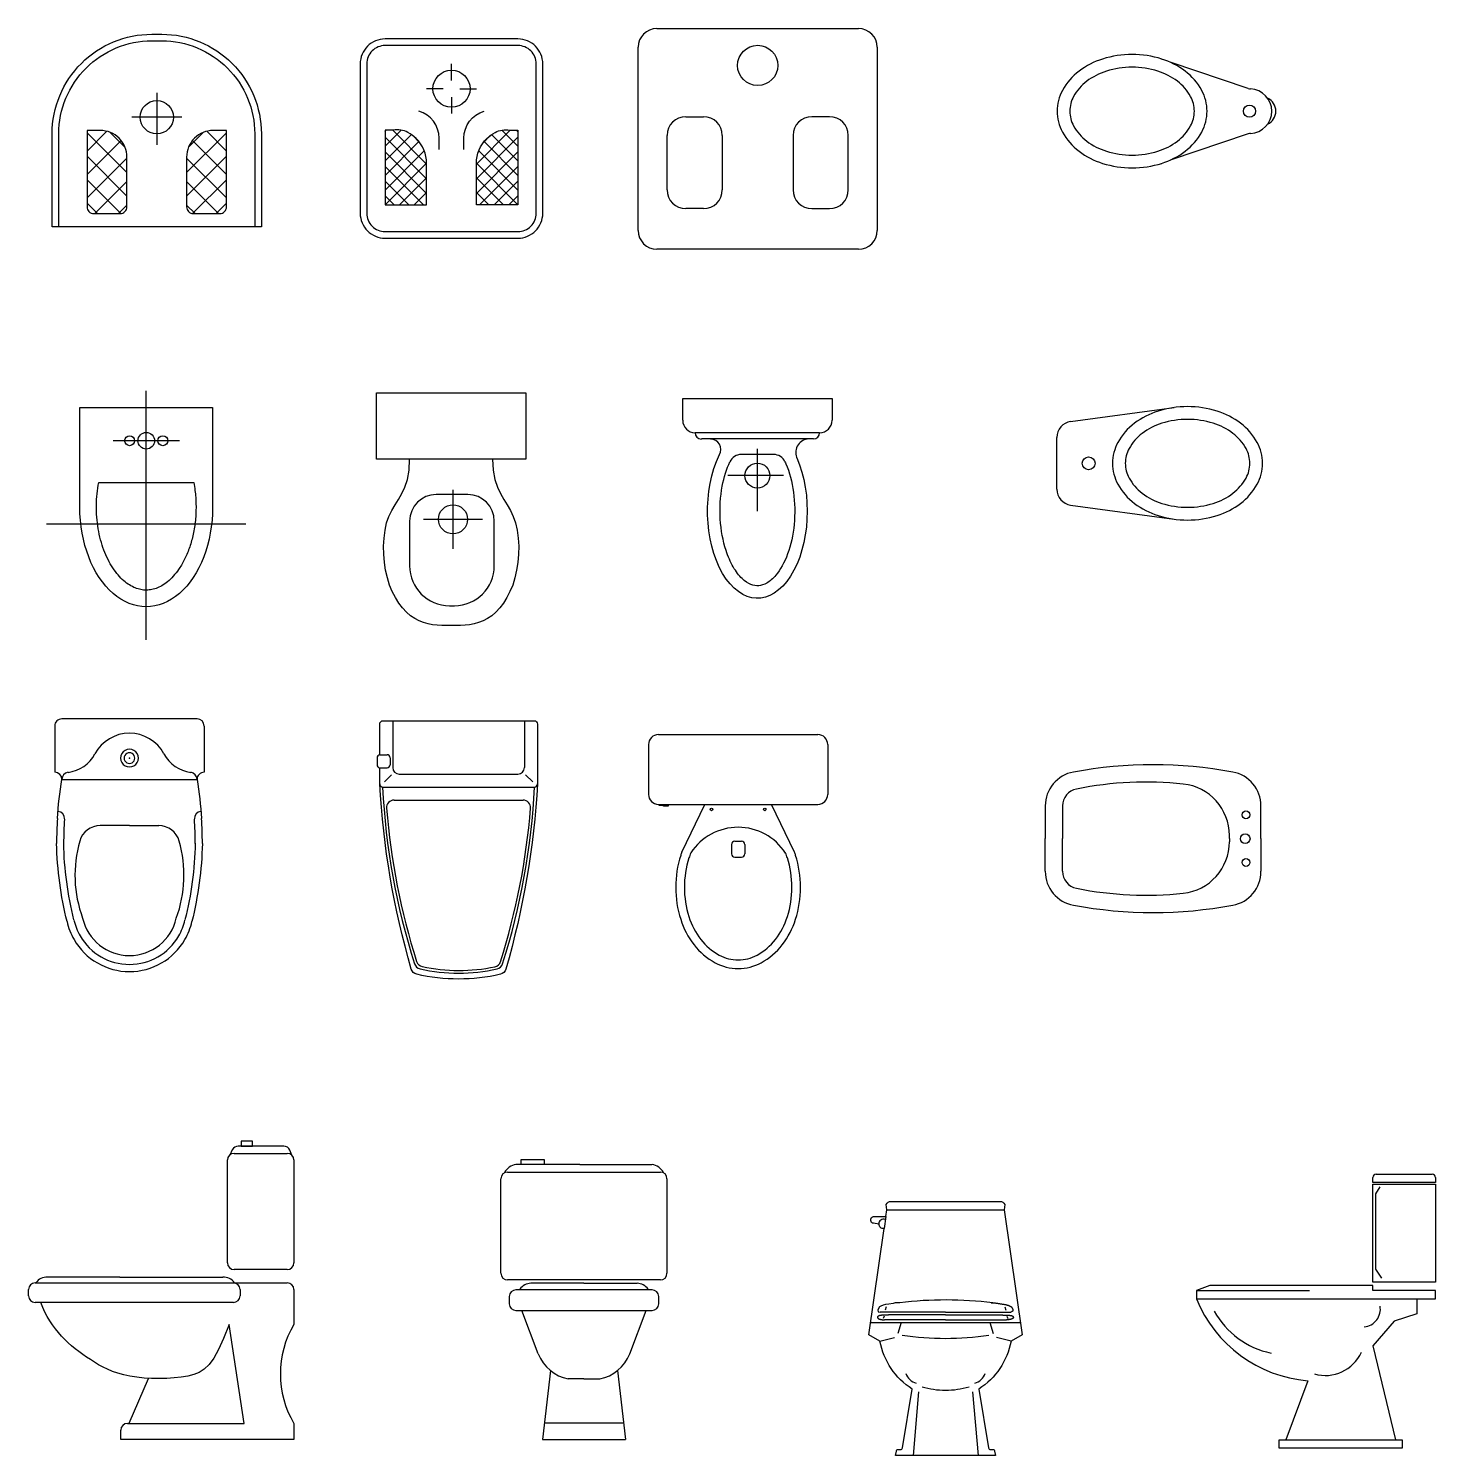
# Model space of a CAD drawing. Header units: millimetres. Extents: x 11744 to 20596, y 10966 to 15558.
# Drawn here: x 11744 to 15982, y 11004 to 15301 of the extents above; entities that cross this region are included whole.
import ezdxf

# ---------------------------------------------------------------- set-up
doc = ezdxf.new("R2010")
doc.units = ezdxf.units.MM

# ---------------------------------------------------------------- blocks, each defined once
blk = doc.blocks.new('mc-xibet4')
for p, q in [((-185.5, 871.9), (-193.3, 856.3)), ((-180, 861.3), (-20, 861.3)), ((-30.7, 882.9), (-167.6, 882.9)), ((-158.9, 898.2), (-158.9, 882.9)), ((-124.7, 898.2), (-158.9, 898.2)), ((-158.9, 882.9), (-124.7, 882.9)), ((-124.7, 882.9), (-124.7, 898.2)), ((-5.7, 855.4), (-12.3, 870.7)), ((-200, 531.3), (-200, 841.3)), ((0, 841.3), (0, 531.3)), ((-524.3, 488.3), (-741.1, 488.3)), ((-524.3, 488.3), (-213.7, 488.3)), ((-20, 511.3), (-180, 511.3)), ((-799.3, 432.3), (-799.3, 451.1)), ((-779.3, 471.1), (-182.1, 471.1)), ((-182.1, 471.1), (-20, 471.1)), ((-162.1, 451.1), (-162.1, 432.3)), ((0, 451.1), (0, 346.1)), ((-182.1, 412.3), (-779.3, 412.3)), ((-756.6, 397.4), (-762.4, 412.3)), ((-750.1, 383.2), (-756.6, 397.4)), ((-743, 369.7), (-750.1, 383.2)), ((-735.3, 356.8), (-743, 369.7)), ((-727.1, 344.5), (-735.3, 356.8)), ((-718.4, 332.8), (-727.1, 344.5)), ((-195.2, 346), (-211.5, 303.8)), ((-150, 47.9), (-195.2, 346)), ((-709.3, 321.6), (-718.4, 332.8)), ((-699.8, 310.9), (-709.3, 321.6)), ((-690, 300.8), (-699.8, 310.9)), ((-211.5, 303.8), (-226.8, 270.3)), ((-679.8, 291.1), (-690, 300.8)), ((-669.3, 281.8), (-679.8, 291.1)), ((-658.5, 272.9), (-669.3, 281.8)), ((-647.5, 264.3), (-658.5, 272.9)), ((-636.1, 256), (-647.5, 264.3)), ((-226.8, 270.3), (-241.3, 244.5)), ((-624.5, 248), (-636.1, 256)), ((-612.7, 240.1), (-624.5, 248)), ((-600.5, 232.3), (-612.7, 240.1)), ((-588, 224.8), (-600.5, 232.3)), ((-574.9, 217.6), (-588, 224.8)), ((-560.9, 210.9), (-574.9, 217.6)), ((-255.6, 225.1), (-270.2, 211.1)), ((-241.3, 244.5), (-255.6, 225.1)), ((-546, 204.7), (-560.9, 210.9)), ((-530, 199), (-546, 204.7)), ((-512.5, 194.2), (-530, 199)), ((-493.6, 190.1), (-512.5, 194.2)), ((-438.8, 182.5), (-497.5, 47.9)), ((-473, 186.9), (-493.6, 190.1)), ((-451.1, 184.6), (-473, 186.9)), ((-428.5, 183.3), (-451.1, 184.6)), ((-405.5, 182.8), (-428.5, 183.3)), ((-382.7, 183.3), (-405.5, 182.8)), ((-360.4, 184.8), (-382.7, 183.3)), ((-339.2, 187.2), (-360.4, 184.8)), ((-319.5, 190.5), (-339.2, 187.2)), ((-301.7, 194.9), (-319.5, 190.5)), ((-285.4, 201.5), (-301.7, 194.9)), ((-270.2, 211.1), (-285.4, 201.5)), ((-501.3, 47.9), (-150, 47.9)), ((0, 47.9), (0, 0)), ((-521.3, 0), (-521.3, 27.9)), ((0, 0), (-521.3, 0))]:
    blk.add_line(p, q)
for centre, radius, start, end in [((-180, 841.3), 20, 90, 180), ((-167.6, 862.9), 20, 90, 153.3845), ((-30.7, 862.9), 20, 23.0312, 90), ((-20, 841.3), 20, 0, 90), ((-180, 531.3), 20, 180, 270), ((-20, 531.3), 20, 270, 0), ((-745, 450.7), 37.8, 85.1553, 147.2586), ((-210.6, 450.7), 37.8, 32.7414, 94.8447), ((-779.3, 451.1), 20, 90, 180), ((-779.3, 432.3), 20, 180, 270), ((-182.1, 451.1), 20, 0, 90), ((-182.1, 432.3), 20, 270, 0), ((-20, 451.1), 20, 0, 90), ((253.9, 197), 294.5, 149.5687, 210.4313), ((-501.3, 27.9), 20, 90, 180)]:
    blk.add_arc(centre, radius, start, end)
blk = doc.blocks.new('md-xibet4')
for p, q in [((-12.6, 827.9), (-205, 827.9)), ((-189.7, 827.9), (-189.7, 842.9)), ((-189.7, 842.9), (-119.7, 842.9)), ((-119.7, 827.9), (-189.7, 827.9)), ((-119.7, 842.9), (-119.7, 827.9)), ((-12.6, 827.9), (204.2, 827.9)), ((-250, 500), (-250, 785)), ((-230, 805), (230, 805)), ((250, 785), (250, 500)), ((230, 480), (-230, 480)), ((-225, 430), (-225, 408)), ((205, 450), (-205, 450)), ((-193.1, 452.1), (-194.4, 450)), ((0, 470), (-159.7, 470)), ((0, 470), (159.7, 470)), ((225, 408), (225, 430)), ((-205, 388), (205, 388)), ((-137.6, 257.3), (-187.5, 388)), ((137.6, 257.3), (187.5, 388)), ((-101.3, 207), (-124.6, 0)), ((0, 182.4), (-47.2, 182.4)), ((0, 182.4), (47.2, 182.4)), ((101.3, 207), (124.6, 0)), ((-119.4, 50), (119.4, 50)), ((-124.6, 0), (124.6, 0))]:
    blk.add_line(p, q)
for centre, radius, start, end in [((-198.5, 782.4), 45.9, 98.0355, 154.2062), ((198.5, 782.4), 45.9, 25.7938, 81.9645), ((-230, 785), 20, 90, 180), ((230, 785), 20, 0, 90), ((-230, 500), 20, 180, 270), ((230, 500), 20, 270, 0), ((-205, 430), 20, 90, 180), ((-159.7, 430), 40, 90, 146.4991), ((159.7, 430), 40, 33.5009, 90), ((205, 430), 20, 0, 90), ((-205, 408), 20, 180, 270), ((205, 408), 20, 270, 0), ((-26.6, 299.3), 118.7, 200.7366, 259.9985), ((26.6, 299.3), 118.7, 280.0015, 339.2634)]:
    blk.add_arc(centre, radius, start, end)
blk = doc.blocks.new('md-xibet5')
for p, q in [((-177.1, 740), (177.1, 740)), ((-180.1, 719.3), (-185.2, 683)), ((-194.1, 432), (-196.9, 432)), ((-194.1, 432), (-196.9, 432)), ((0, 432), (-194.1, 432)), ((-178.4, 447.4), (-181.4, 437.6)), ((0, 432), (194.1, 432)), ((178.4, 447.4), (181.4, 437.6)), ((194.1, 432), (196.9, 432)), ((-225.4, 400), (225.4, 400)), ((-204.8, 415.6), (-204.5, 414.9)), ((-204.8, 415.6), (-204.8, 415.6)), ((-204.5, 414.9), (-204.2, 414.3)), ((-204.2, 414.3), (-203.9, 413.9)), ((-203.9, 413.9), (-203.6, 413.6)), ((-203.6, 413.6), (-203.2, 413.3)), ((-203.2, 413.3), (-202.9, 413)), ((-202.9, 413), (-202.6, 412.7)), ((-202.6, 412.7), (-202.2, 412.4)), ((-202.2, 412.4), (-201.9, 412.1)), ((-201.9, 412.1), (-201.5, 411.9)), ((-201.5, 411.9), (-201.1, 411.6)), ((-201.1, 411.6), (-200.7, 411.4)), ((-200.7, 411.4), (-200.3, 411.2)), ((-199.8, 411), (-199.4, 410.8)), ((-199.4, 410.8), (-198.9, 410.6)), ((-198.9, 410.6), (-198.3, 410.4)), ((-198.3, 410.4), (-197.8, 410.2)), ((-197.8, 410.2), (-197.3, 410.1)), ((-197.3, 410.1), (-196.7, 410)), ((-196.7, 410), (-196.2, 409.8)), ((-196.2, 409.8), (-195.6, 409.7)), ((-195.6, 409.7), (-195, 409.6)), ((-195, 409.6), (-194.4, 409.4)), ((-194.4, 409.4), (-193.8, 409.3)), ((-193.8, 409.3), (-193.1, 409.2)), ((-193.1, 409.2), (-192.4, 409.1)), ((-192.4, 409.1), (-191.7, 409)), ((-191.7, 409), (-190.9, 408.8)), ((-190.9, 408.8), (-190.1, 408.7)), ((-190.1, 408.7), (-189.3, 408.6)), ((-189.3, 408.6), (-188.3, 408.4)), ((-188.3, 408.4), (-187.3, 408.3)), ((-185.2, 419.1), (-187.5, 412)), ((-187.3, 408.3), (-186.2, 408.2)), ((-186.2, 408.2), (-185, 408.1)), ((-185, 408.1), (-183.7, 408)), ((0, 408), (-183.7, 408)), ((0, 424), (-151.8, 424)), ((0, 424), (151.8, 424)), ((0, 408), (183.7, 408)), ((185, 408.1), (183.7, 408)), ((186.2, 408.2), (185, 408.1)), ((185.2, 419.1), (187.5, 412)), ((187.3, 408.3), (186.2, 408.2)), ((188.3, 408.4), (187.3, 408.3)), ((189.3, 408.6), (188.3, 408.4)), ((190.1, 408.7), (189.3, 408.6)), ((190.9, 408.8), (190.1, 408.7)), ((191.7, 409), (190.9, 408.8)), ((192.4, 409.1), (191.7, 409)), ((193.1, 409.2), (192.4, 409.1)), ((193.8, 409.3), (193.1, 409.2)), ((194.4, 409.4), (193.8, 409.3)), ((195, 409.6), (194.4, 409.4)), ((195.6, 409.7), (195, 409.6)), ((196.2, 409.8), (195.6, 409.7)), ((196.7, 410), (196.2, 409.8)), ((197.3, 410.1), (196.7, 410)), ((197.8, 410.2), (197.3, 410.1)), ((198.3, 410.4), (197.8, 410.2)), ((198.9, 410.6), (198.3, 410.4)), ((199.4, 410.8), (198.9, 410.6)), ((199.8, 411), (199.4, 410.8)), ((200.3, 411.2), (199.8, 411)), ((200.7, 411.4), (200.3, 411.2)), ((201.1, 411.6), (200.7, 411.4)), ((201.5, 411.9), (201.1, 411.6)), ((201.9, 412.1), (201.5, 411.9)), ((202.2, 412.4), (201.9, 412.1)), ((202.6, 412.7), (202.2, 412.4)), ((202.9, 413), (202.6, 412.7)), ((203.2, 413.3), (202.9, 413)), ((203.6, 413.6), (203.2, 413.3)), ((203.9, 413.9), (203.6, 413.6)), ((204.2, 414.3), (203.9, 413.9)), ((204.5, 414.9), (204.2, 414.3)), ((204.8, 415.6), (204.5, 414.9)), ((204.8, 415.6), (204.8, 415.6)), ((-197.5, 344), (-153.6, 355.4)), ((197.5, 344), (153.6, 355.4)), ((81.4, 192), (97.9, 0))]:
    blk.add_line(p, q)
blk.add_lwpolyline([(197.5, 344, -0.204545), (100.5, 200), (130, 23, 0.414214), (135, 18), (143, 18, -0.414214), (148, 13), (150.5, 0), (-150.5, 0), (-148, 13, -0.414214), (-143, 18), (-135, 18, 0.414214), (-130, 23), (-100.5, 200, -0.204545), (-197.5, 344), (-230.7, 362.8), (-185.2, 683, -0.420661), (-200.7, 696.6), (-216.8, 699.3, -0.414214), (-224.8, 707.3), (-224.8, 711.3, -0.414214), (-216.8, 719.3), (-180.1, 719.3), (-177.1, 740), (-178.3, 756.2, -0.283785), (-164, 765), (164, 765, -0.283785), (178.3, 756.2), (177.1, 740), (230.7, 362.8)], format="xyb", close=True)
for points in [[(142.4, 459.8, 0.059522), (-137.7, 460), (-151.4, 459.4), (-158.1, 458), (-171, 456.1), (-181.2, 454.4), (-188, 452.6), (-194.3, 449.8), (-199.1, 447.6), (-204.3, 438.6), (-202.4, 433), (-196.9, 432)], [(-119.8, 247.2, 0.247354), (-88, 217.6, 0.247354)], [(88, 217.6, 0.247354), (119.8, 247.2, 0.247354)], [(0, 196.7, 0.073236), (70.8, 207, 0.073236)]]:
    blk.add_lwpolyline(points, format="xyb")
for points in [[(137.7, 460), (142.4, 459.8), (146.2, 459.5), (149.3, 459.3), (151.8, 459.1), (153.9, 458.8), (155.6, 458.5), (157.1, 458.3), (158.6, 458), (160, 457.8), (161.5, 457.5), (163, 457.3), (164.5, 457.1), (166.1, 456.8), (167.6, 456.6), (169.1, 456.4), (170.5, 456.1), (172, 455.9), (173.3, 455.7), (174.7, 455.5), (176, 455.3), (177.2, 455), (178.4, 454.8), (179.5, 454.6), (180.6, 454.4), (181.7, 454.2), (182.6, 453.9), (183.6, 453.7), (184.5, 453.5), (185.4, 453.2), (186.2, 453), (187.1, 452.7), (187.9, 452.5), (188.7, 452.2), (189.5, 451.9), (190.3, 451.5), (191.1, 451.2), (191.9, 450.9), (192.6, 450.6), (193.3, 450.3), (194.1, 449.9), (194.7, 449.6), (195.4, 449.3), (196, 449), (196.7, 448.6), (197.3, 448.2), (197.9, 447.7), (198.5, 447.1), (199.2, 446.5), (199.8, 445.7), (200.4, 444.9), (201, 443.9), (201.5, 443), (202, 441.9), (202.4, 440.9), (202.8, 439.8), (203, 438.7), (203, 437.6), (203, 436.6), (202.7, 435.6), (202.2, 434.7), (201.4, 433.8), (200.2, 433.1), (198.8, 432.5), (196.9, 432)], [(-151.8, 424), (-154.4, 423.8), (-156.7, 423.7), (-158.7, 423.6), (-160.3, 423.6), (-161.8, 423.5), (-163.1, 423.5), (-164.3, 423.5), (-165.4, 423.4), (-166.5, 423.4), (-167.6, 423.3), (-168.7, 423.3), (-169.7, 423.2), (-170.7, 423.2), (-171.7, 423.1), (-172.7, 423), (-173.6, 423), (-174.6, 423), (-175.5, 422.9), (-176.4, 422.9), (-177.3, 422.9), (-178.2, 422.9), (-179.1, 422.9), (-180, 422.9), (-180.9, 422.9), (-181.8, 422.9), (-182.7, 422.9), (-183.7, 422.9), (-184.6, 422.9), (-185.5, 422.8), (-186.5, 422.8), (-187.4, 422.8), (-188.4, 422.7), (-189.3, 422.6), (-190.2, 422.5), (-191.2, 422.4), (-192.1, 422.3), (-193, 422.1), (-193.9, 422), (-194.7, 421.9), (-195.5, 421.7), (-196.3, 421.6), (-197, 421.5), (-197.8, 421.4), (-198.5, 421.2), (-199.3, 421), (-200.1, 420.7), (-201, 420.3), (-202, 419.8), (-203.1, 419.2), (-204, 418.5)], [(-200.3, 411.2), (-199.8, 411)], [(-133.7, 400), (-143.8, 367.1)], [(133.7, 400), (143.8, 367.1)], [(151.8, 424), (154.4, 423.8), (156.7, 423.7), (158.7, 423.6), (160.3, 423.6), (161.8, 423.5), (163.1, 423.5), (164.3, 423.5), (165.4, 423.4), (166.5, 423.4), (167.6, 423.3), (168.7, 423.3), (169.7, 423.2), (170.7, 423.2), (171.7, 423.1), (172.7, 423), (173.6, 423), (174.6, 423), (175.5, 422.9), (176.4, 422.9), (177.3, 422.9), (178.2, 422.9), (179.1, 422.9), (180, 422.9), (180.9, 422.9), (181.8, 422.9), (182.7, 422.9), (183.7, 422.9), (184.6, 422.9), (185.5, 422.8), (186.5, 422.8), (187.4, 422.8), (188.4, 422.7), (189.3, 422.6), (190.2, 422.5), (191.2, 422.4), (192.1, 422.3), (193, 422.1), (193.9, 422), (194.7, 421.9), (195.5, 421.7), (196.3, 421.6), (197, 421.5), (197.8, 421.4), (198.5, 421.2), (199.3, 421), (200.1, 420.7), (201, 420.3), (202, 419.8), (203.1, 419.2), (204, 418.5)], [(-81.4, 192), (-97.9, 0)]]:
    blk.add_lwpolyline(points)
for centre, radius, start, end in [((-186.3, 697.4), 14.4, 69.5025, 183.0668), ((-199.3, 415.7), 5.46, 149.2762, 180.6862), ((199.3, 415.7), 5.46, 359.3138, 30.7238), ((0, 1215), 862.4, 261.2909, 278.7091), ((-0.4, 442.2), 245.5, 253.3416, 270.0961)]:
    blk.add_arc(centre, radius, start, end)
blk = doc.blocks.new('mc-xibet5')
for p, q in [((-188.8, 350), (-188.8, 365)), ((0, 350), (-188.8, 350)), ((-188.8, 345), (0, 345)), ((-188.8, 50), (-188.8, 345)), ((-178.8, 375), (-10, 375)), ((0, 365), (0, 350)), ((0, 345), (0, 50)), ((-179.8, 316.3), (-166.1, 337.2)), ((-179.8, 89), (-179.8, 316.3)), ((-161.9, 62.2), (-179.8, 89)), ((0, 50), (-188.8, 50)), ((-680, 40), (-720, 25)), ((-720, 25), (-720, 0)), ((-720, 25), (-379.5, 25)), ((-720, 0), (0, 0)), ((-188.8, 40), (-680, 40)), ((-188.8, 25), (-188.8, 40)), ((0, 25), (-188.8, 25)), ((-56.6, 0), (-56.6, -45.4)), ((0, 0), (0, 25)), ((-124.8, -67.5), (-188.8, -142)), ((-56.6, -45.4), (-124.8, -67.5)), ((-188.8, -142), (-120, -425)), ((-384.3, -246.8), (-451.1, -425)), ((-471.1, -450), (-471.1, -425)), ((-471.1, -425), (-100, -425)), ((-100, -425), (-100, -450)), ((-100, -450), (-471.1, -450))]:
    blk.add_line(p, q)
for centre, radius, start, end in [((-178.8, 365), 10, 90, 180), ((-10, 365), 10, 0, 90), ((-351.2, 149.9), 398.1, 202.1236, 265.2211), ((-445.1, 84), 252.3, 208.734, 258.5217), ((-220, -30.9), 54, 275.9369, 9.8126), ((-332, -110.9), 120, 254.1404, 335.275)]:
    blk.add_arc(centre, radius, start, end)
blk = doc.blocks.new('*X18')
at = {"color": 0}
for p, q in [((8775.9, 9270.9), (8807.2, 9302.1)), ((8775.9, 9200.2), (8877.8, 9302)), ((8895.9, 9206), (8799.8, 9302.1)), ((8895.9, 9276.7), (8870.5, 9302.1)), ((8895.9, 9135.3), (8775.9, 9255.3)), ((8775.9, 9129.5), (8895.9, 9249.5)), ((8878.4, 9082.1), (8775.9, 9184.6)), ((8775.9, 9058.8), (8895.9, 9178.8)), ((8835.3, 9054.5), (8775.9, 9113.9)), ((8845.8, 9057.9), (8890.1, 9102.3))]:
    blk.add_line(p, q, dxfattribs=at)
blk = doc.blocks.new('xixom1')
for p, q in [((0, 403.7), (0, 246.4)), ((75.5, 330), (-75.4, 330))]:
    blk.add_line(p, q)
for points in [[(-15, 580), (15, 580, -0.414214), (315, 280), (315, 0), (-315, 0), (-315, 280, -0.414214)], [(-15, 560), (15, 560, -0.414214), (295, 280), (295, 0), (-295, 0), (-295, 280, -0.414214)], [(-170, 290), (-210, 290), (-210, 60, 0.414214), (-190, 40), (-110, 40, 0.414214), (-90, 60), (-90, 210, 0.414214)], [(210, 60), (210, 290), (170, 290, 0.414214), (90, 210), (90, 60, 0.414214), (110, 40), (190, 40, 0.414214)]]:
    blk.add_lwpolyline(points, format="xyb", close=True)
blk.add_circle((0, 330), 50)
at = {"xscale": -1, "rotation": 180}
blk.add_blockref('*X18', (-8985.9, 9342.1), dxfattribs=at)
at = {"rotation": 180}
blk.add_blockref('*X18', (8985.9, 9342.1), dxfattribs=at)
blk = doc.blocks.new('*X19')
at = {"color": 0}
for p, q in [((75, -322.7), (123.2, -274.5)), ((75, -278.6), (78.6, -275)), ((75, -366.9), (154.2, -287.7)), ((200, -421), (75, -296)), ((200, -376.8), (98.1, -274.9)), ((178.9, -311.5), (157.4, -290)), ((75, -411.1), (177.1, -309.1)), ((75, -455.3), (193.1, -337.3)), ((200, -465.2), (75, -340.2)), ((75, -499.5), (200, -374.5)), ((190.6, -500), (75, -384.4)), ((146.4, -500), (75, -428.6)), ((118.7, -500), (200, -418.7)), ((162.9, -500), (200, -462.9)), ((102.3, -500), (75, -472.7))]:
    blk.add_line(p, q, dxfattribs=at)
blk = doc.blocks.new('xixom2')
for p, q in [((0, 475), (0, 525)), ((-25, 450), (-75, 450)), ((25, 450), (75, 450)), ((0, 425), (0, 375))]:
    blk.add_line(p, q)
for points in [[(200, 600), (-200, 600, 0.414214), (-275, 525), (-275, 75, 0.414214), (-200, 0), (200, 0, 0.414214), (275, 75), (275, 525, 0.414214)], [(200, 580), (-200, 580, 0.414214), (-255, 525), (-255, 75, 0.414214), (-200, 20), (200, 20, 0.414214), (255, 75), (255, 525, 0.414214)]]:
    blk.add_lwpolyline(points, format="xyb", close=True)
for points in [[(-37.5, 266.7), (-37.5, 301.4, 0.333511), (-98.4, 382.6, 2.289122)], [(37.5, 266.7), (37.5, 301.4, -0.333511), (98.4, 382.6, -2.289122)], [(-200, 100), (-75, 100), (-75, 225, 0.200463), (-106.5, 300.5, 0.073634), (-131.1, 318.5, 0.170857), (-175.4, 325.1), (-200, 325), (-200, 100)], [(200, 100), (75, 100), (75, 225, -0.200463), (106.5, 300.5, -0.073634), (131.1, 318.5, -0.170857), (175.4, 325.1), (200, 325), (200, 100)]]:
    blk.add_lwpolyline(points, format="xyb")
blk.add_circle((0, 450), 55.9)
blk.add_blockref('*X19', (-275, 600))
at = {"xscale": -1}
blk.add_blockref('*X19', (275, 600), dxfattribs=at)
blk = doc.blocks.new('xixom3')
for p, q in [((-303.6, 664.6), (303.6, 664.6)), ((-360, 56.4), (-360, 608.2)), ((360, 608.2), (360, 56.4)), ((-216.4, 399.2), (-163.1, 399.2)), ((216.4, 399.2), (163.1, 399.2)), ((-272.8, 178.7), (-272.8, 342.8)), ((-106.6, 342.8), (-106.6, 178.7)), ((106.6, 342.8), (106.6, 178.7)), ((272.8, 178.7), (272.8, 342.8)), ((-163.1, 122.3), (-216.4, 122.3)), ((163.1, 122.3), (216.4, 122.3)), ((303.6, 0), (-303.6, 0))]:
    blk.add_line(p, q)
blk.add_circle((0, 553.5), 60.6)
for centre, start, end in [((-303.6, 608.2), 90, 180), ((303.6, 608.2), 0, 90), ((-216.4, 342.8), 90, 180), ((-163.1, 342.8), 0, 90), ((163.1, 342.8), 90, 180), ((216.4, 342.8), 0, 90), ((-216.4, 178.7), 180, 270), ((-163.1, 178.7), 270, 0), ((163.1, 178.7), 180, 270), ((216.4, 178.7), 270, 0), ((-303.6, 56.4), 180, 270), ((303.6, 56.4), 270, 0)]:
    blk.add_arc(centre, 56.4, start, end)
blk = doc.blocks.new('xibet1')
for p, q in [((0, -700), (0, 50)), ((-200, 0), (200, 0)), ((-200, -300), (-200, 0)), ((200, 0), (200, -300)), ((100, -100), (-100, -100)), ((-142.9, -225.5), (142.9, -225.5)), ((-300, -350), (300, -350))]:
    blk.add_line(p, q)
for centre, radius in [((-50, -100), 15), ((0, -100), 25), ((50, -100), 15)]:
    blk.add_circle(centre, radius)
at = {"extrusion": (0, 0, -1)}
blk.add_ellipse((0, -300), major_axis=(0, -300), ratio=0.666667, start_param=4.712389, end_param=7.853982, dxfattribs=at)
blk.add_open_spline([(142.9, -225.5), (144.5, -233.4), (145.7, -241.4), (148.6, -263.5), (149.6, -277.6), (150.2, -306.1), (149.7, -320.4), (147.3, -348.6), (145.3, -362.5), (139.9, -389.6), (136.5, -402.7), (128.4, -427.8), (123.8, -439.7), (113.4, -462), (107.6, -472.4), (96.4, -489.6), (91.1, -496.8), (80.1, -509.9), (74.4, -515.7), (62.9, -525.9), (57.1, -530.3), (45.5, -537.6), (39.8, -540.6), (28.3, -545.4), (22.7, -547.1), (11.5, -549.4), (6, -550), (-5.1, -550), (-10.6, -549.5), (-21.8, -547.3), (-27.4, -545.7), (-38.9, -541.1), (-44.6, -538.1), (-56.2, -530.9), (-62, -526.6), (-73.5, -516.5), (-79.2, -510.8), (-90.3, -497.9), (-95.6, -490.8), (-105.8, -475.3), (-110.7, -466.9), (-119.6, -448.9), (-123.8, -439.4), (-131.3, -419.5), (-134.6, -409), (-140.3, -387.4), (-142.7, -376.3), (-146.6, -353.6), (-148, -342), (-149.7, -318.5), (-150.1, -306.7), (-149.8, -283.1), (-149.1, -271.3), (-146.8, -248.1), (-145.1, -236.7), (-142.9, -225.5)], degree=3, knots=[4.428595, 4.428595, 4.428595, 4.428595, 4.521718, 4.521718, 4.681946, 4.681946, 4.842175, 4.842175, 5.002403, 5.002403, 5.162632, 5.162632, 5.32286, 5.32286, 5.483089, 5.483089, 5.615862, 5.615862, 5.748636, 5.748636, 5.88141, 5.88141, 6.014184, 6.014184, 6.146958, 6.146958, 6.279732, 6.279732, 6.412506, 6.412506, 6.545279, 6.545279, 6.678053, 6.678053, 6.810827, 6.810827, 6.943601, 6.943601, 7.076375, 7.076375, 7.209149, 7.209149, 7.341922, 7.341922, 7.474696, 7.474696, 7.60747, 7.60747, 7.740244, 7.740244, 7.873018, 7.873018, 8.005792, 8.005792, 8.137776, 8.137776, 8.137776, 8.137776])
blk = doc.blocks.new('xibet2')
for p, q in [((-225, -200), (-225, 0)), ((-225, 0), (225, 0)), ((225, 0), (225, -200)), ((225, -200), (-225, -200)), ((-126.8, -233.2), (-125, -200)), ((125, -200), (126.8, -233.2)), ((-131.8, -260.7), (-126.8, -233.2)), ((126.8, -233.2), (131.8, -260.7)), ((-148.4, -303.4), (-139.2, -283.7)), ((-139.2, -283.7), (-131.8, -260.7)), ((5.6, -291.5), (5.6, -469.9)), ((131.8, -260.7), (139.2, -283.7)), ((139.2, -283.7), (148.4, -303.4)), ((-178.7, -354), (-168.8, -337.4)), ((-168.8, -337.4), (-158.5, -320.9)), ((-158.5, -320.9), (-148.4, -303.4)), ((49.9, -305.9), (-45, -305.9)), ((148.4, -303.4), (158.5, -320.9)), ((158.5, -320.9), (168.8, -337.4)), ((168.8, -337.4), (178.7, -354)), ((-194.2, -391.8), (-187.3, -371.8)), ((-187.3, -371.8), (-178.7, -354)), ((-125, -385.9), (-125, -521)), ((-83.6, -380.7), (94.8, -380.7)), ((129.9, -521), (129.9, -385.9)), ((178.7, -354), (187.3, -371.8)), ((187.3, -371.8), (194.2, -391.8)), ((-202.2, -437), (-199.1, -413.7)), ((-199.1, -413.7), (-194.2, -391.8)), ((194.2, -391.8), (199.1, -413.7)), ((199.1, -413.7), (202.2, -437)), ((-203.5, -461.2), (-202.2, -437)), ((-203.1, -485.8), (-203.5, -461.2)), ((202.2, -437), (203.5, -461.2)), ((203.5, -461.2), (203.1, -485.8)), ((-201, -510.3), (-203.1, -485.8)), ((-197.3, -534.3), (-201, -510.3)), ((201, -510.3), (197.3, -534.3)), ((203.1, -485.8), (201, -510.3)), ((-192.1, -557.2), (-197.3, -534.3)), ((-185.4, -578.6), (-192.1, -557.2)), ((192.1, -557.2), (185.4, -578.6)), ((197.3, -534.3), (192.1, -557.2)), ((-177.3, -598.4), (-185.4, -578.6)), ((-168, -616.5), (-177.3, -598.4)), ((177.3, -598.4), (168, -616.5)), ((185.4, -578.6), (177.3, -598.4)), ((-157.7, -632.8), (-168, -616.5)), ((-146.6, -647.4), (-157.7, -632.8)), ((-5, -641), (9.9, -641)), ((157.7, -632.8), (146.6, -647.4)), ((168, -616.5), (157.7, -632.8)), ((-134.7, -660.1), (-146.6, -647.4)), ((-122.2, -671), (-134.7, -660.1)), ((-109.4, -679.8), (-122.2, -671)), ((-96.2, -686.8), (-109.4, -679.8)), ((-82.9, -691.9), (-96.2, -686.8)), ((96.2, -686.8), (82.9, -691.9)), ((109.4, -679.8), (96.2, -686.8)), ((122.2, -671), (109.4, -679.8)), ((134.7, -660.1), (122.2, -671)), ((146.6, -647.4), (134.7, -660.1)), ((-69.4, -695.6), (-82.9, -691.9)), ((-55.7, -698), (-69.4, -695.6)), ((-41.9, -699.5), (-55.7, -698)), ((-28, -700.2), (-41.9, -699.5)), ((-14, -700.4), (-28, -700.2)), ((0, -700.4), (-14, -700.4)), ((14, -700.4), (0, -700.4)), ((28, -700.2), (14, -700.4)), ((41.9, -699.5), (28, -700.2)), ((55.7, -698), (41.9, -699.5)), ((69.4, -695.6), (55.7, -698)), ((82.9, -691.9), (69.4, -695.6))]:
    blk.add_line(p, q)
blk.add_circle((5.6, -380.7), 43.7)
for centre, radius, start, end in [((-45, -385.9), 80, 90, 180), ((49.9, -385.9), 80, 0, 90), ((-5, -521), 120, 180, 270), ((9.9, -521), 120, 270, 0)]:
    blk.add_arc(centre, radius, start, end)
blk = doc.blocks.new('xibet3')
for p, q in [((-287.1, 0), (162.9, 0)), ((-287.1, -66.2), (-287.1, 0)), ((162.9, 0), (162.9, -66.2)), ((-249.6, -103.7), (-249.6, -103.7)), ((125.4, -103.7), (-249.6, -103.7)), ((106.7, -122.4), (-230.8, -122.4)), ((125.4, -103.7), (125.4, -103.7)), ((-13.2, -169.1), (-110.9, -169.1)), ((-62.1, -339.5), (-62.1, -152)), ((16.6, -232.8), (-150.7, -232.8))]:
    blk.add_line(p, q)
blk.add_circle((-62.1, -232.8), 37.5)
for centre, radius, start, end in [((-249.6, -66.2), 37.5, 180, 270), ((125.4, -66.2), 37.5, 270, 0), ((-230.8, -103.7), 18.8, 180, 270), ((-203.4, -153.8), 31.3, 329.7311, 89.6384), ((94.5, -163.1), 41.1, 99.1538, 207.0655), ((106.7, -103.7), 18.7, 270, 0), ((-110.9, -206.6), 37.5, 90, 155.4636), ((-13.2, -206.6), 37.5, 24.6092, 90)]:
    blk.add_arc(centre, radius, start, end)
at = {"extrusion": (0, 0, -1)}
blk.add_ellipse((-62.1, -339.5), major_axis=(0, 262.5), ratio=0.571429, start_param=0.913388, end_param=5.416506, dxfattribs=at)
blk.add_open_spline([(20.9, -191), (21.8, -193), (22.8, -195.1), (34.3, -222), (42.3, -251.6), (50.9, -314.4), (51.6, -347.6), (45.4, -411.5), (38.6, -442.1), (19.2, -494.9), (6.7, -516.9), (-15.6, -543.3), (-24.9, -551.1), (-42.3, -561.3), (-50.4, -563.7), (-65.9, -565), (-73.6, -563.8), (-90.2, -557), (-99.3, -551.2), (-117.5, -533.7), (-126.6, -522), (-143.2, -493.4), (-150.6, -476.6), (-165.9, -429.6), (-171.9, -397.1), (-175.8, -330.4), (-173.7, -296.2), (-162.7, -237.5), (-154.8, -212.4), (-145, -191)], degree=3, knots=[0.895376, 0.895376, 0.895376, 0.895376, 0.929709, 0.929709, 1.333856, 1.333856, 1.738003, 1.738003, 2.14215, 2.14215, 2.546297, 2.546297, 2.820895, 2.820895, 3.095493, 3.095493, 3.370091, 3.370091, 3.644689, 3.644689, 3.919287, 3.919287, 4.193885, 4.193885, 4.611492, 4.611492, 5.029098, 5.029098, 5.387582, 5.387582, 5.387582, 5.387582])
blk = doc.blocks.new('xibet4')
for p, q in [((203.6, 0), (-203.6, 0)), ((-225, -21.4), (-225, -160.7)), ((225, -21.4), (225, -160.7)), ((225, -21.4), (225, -160.7)), ((-203.6, -182.1), (203.6, -182.1)), ((0, -321.4), (-88.1, -321.4)), ((0, -321.4), (-85.7, -321.4)), ((0, -321.4), (88.1, -321.4)), ((0, -321.4), (85.7, -321.4))]:
    blk.add_line(p, q)
for centre, major_axis, start_param, end_param in [((-203.6, -21.4), (15.2, -15.2), 2.356194, 3.926991), ((203.6, -21.4), (15.2, -15.2), 0.785398, 2.356194), ((0, -160.7), (83.3, 83.3), 0.785398, 1.865091), ((0, -160.7), (83.3, 83.3), 5.988891, 7.068583), ((0, -160.7), (83.3, 83.3), 5.988891, 7.068583), ((-198.4, -54.6), (75.8, -75.8), 5.624633, 6.57748), ((0, -117.9), (18.9, -18.9), 2.356194, 5.497787), ((0, -117.9), (18.9, -18.9), 2.356194, 5.497787), ((0, -117.9), (11.4, -11.4), 2.356194, 5.497787), ((0, -117.9), (11.4, -11.4), 2.356194, 5.497787), ((0, -117.9), (18.9, -18.9), 5.497787, 8.63938), ((0, -117.9), (18.9, -18.9), 5.497787, 8.63938), ((0, -117.9), (11.4, -11.4), 5.497787, 8.63938), ((0, -117.9), (11.4, -11.4), 5.497787, 8.63938), ((198.4, -54.6), (75.8, -75.8), 4.418095, 5.370941), ((198.4, -54.6), (75.8, -75.8), 4.418095, 5.370941), ((-225, -182.1), (15.2, -15.2), 0.785398, 2.356194), ((-182.1, -182.1), (15.2, -15.2), 2.48304, 3.926991), ((182.1, -182.1), (15.2, -15.2), 0.785398, 2.229349), ((182.1, -182.1), (15.2, -15.2), 0.785398, 2.229349), ((225, -182.1), (15.2, -15.2), 2.356194, 3.926991), ((851.8, -375), (757.6, 757.6), 2.286025, 2.356194), ((-217, -299.9), (15.2, 15.2), 5.430029, 6.988465), ((217, -299.9), (15.2, 15.2), 0.865517, 2.423953), ((-851.8, -375), (757.6, 757.6), 5.497787, 5.567957), ((851.8, -375), (742.5, -742.5), 3.856821, 3.926991), ((-88.1, -385.7), (45.5, 45.5), 0.785398, 2.078252), ((88.1, -385.7), (45.5, -45.5), 1.063341, 2.356194), ((-851.8, -375), (742.5, 742.5), 5.497787, 5.567957), ((208.7, -470.4), (263.7, 263.7), 2.078252, 2.710479), ((-208.7, -470.4), (263.7, 263.7), 5.143503, 5.77573), ((0, -567.9), (102.3, -102.3), 4.149652, 5.497787), ((0, -567.9), (102.3, -102.3), 5.497787, 6.845923), ((0, -567.9), (136.4, -136.4), 4.149652, 4.45059), ((0, -567.9), (121.2, 121.2), 2.578855, 2.879793), ((0, -567.9), (121.2, 121.2), 4.974188, 5.275126), ((0, -567.9), (136.4, -136.4), 0.261799, 0.562737), ((0, -567.9), (136.4, -136.4), 4.45059, 5.497787), ((0, -567.9), (121.2, 121.2), 2.879793, 3.926991), ((0, -567.9), (121.2, 121.2), 3.926991, 4.974188), ((0, -567.9), (136.4, -136.4), 5.497787, 6.544985)]:
    blk.add_ellipse(centre, major_axis=major_axis, ratio=1, start_param=start_param, end_param=end_param)
at = {"extrusion": (0, 0, -1)}
for centre, major_axis, start_param, end_param in [((858.1, -362.9), (761.5, 761.5), 3.985561, 4.095654), ((-858.1, -362.9), (761.5, 761.5), 0.616735, 0.726828), ((865, -349.5), (767.1, 767.1), 3.684098, 3.903495), ((865, -349.5), (752, 752), 3.684098, 3.903495), ((-865, -349.5), (752, -752), -0.761903, -0.542505), ((-865, -349.5), (767.1, 767.1), 0.808894, 1.028291)]:
    blk.add_ellipse(centre, major_axis=major_axis, ratio=1, start_param=start_param, end_param=end_param, dxfattribs=at)
blk.add_point((0, -117.9))
blk.add_point((0, -117.9))
blk = doc.blocks.new('xibet5')
for p, q in [((-198.5, 0), (-198.5, -141)), ((198.5, 0), (198.5, -141)), ((-245.5, -111.5), (-245.5, -132.5)), ((-237.5, -102.5), (-215.5, -102.5)), ((-206.5, -111.5), (-206.5, -132.5)), ((-237.5, -141.5), (-215.5, -141.5)), ((-202, -163), (-223.3, -184.3)), ((-178.5, -161), (178.5, -161)), ((202, -163), (223.3, -184.3)), ((-227.5, -200), (227.5, -200)), ((-194.4, -239), (194.4, -239))]:
    blk.add_line(p, q)
blk.add_lwpolyline([(-237.5, -102.5), (-237.5, -10, -0.414214), (-227.5, 0), (227.5, 0, -0.414214), (237.5, -10), (237.5, -190, -0.056436), (142.5, -748, -0.271858), (125.9, -763.6, -0.114547), (-126, -763.5, -0.271578), (-142.5, -747.8, -0.056423), (-237.5, -190), (-237.5, -141.5)], format="xyb")
for centre, radius, start, end in [((-236.4, -111.6), 9.11, 96.9667, 179.7014), ((-215.5, -111.5), 9, 0, 90), ((-236.4, -132.5), 9.12, 180.3051, 262.9578), ((-215.5, -132.5), 9, 270, 0), ((-178.5, -141), 20, 180, 270), ((178.5, -141), 20, 270, 0), ((-227.5, -190), 10, 180, 270), ((1870.9, -94.5), 2102.6, 182.8743, 197.6554), ((-1870.9, -94.5), 2102.6, 342.3446, 357.1257), ((227.5, -190), 10, 270, 0), ((-194.4, -261.5), 22.5, 90, 184.6246), ((194.4, -261.5), 22.5, 355.3754, 90), ((1870.9, -94.5), 2094.5, 184.6245, 197.5277), ((-1870.9, -94.5), 2094.6, 342.464, 355.3754), ((-104.9, -718.5), 22.5, 197.5277, 258.1005), ((104.9, -718.8), 22.5, 281.7373, 342.464), ((-111.2, -725.3), 22.5, 197.6554, 257.5059), ((0, -223.6), 536.4, 257.5059, 282.4941), ((0.7, -217.3), 534.7, 258.1005, 281.7373), ((111.2, -725.3), 22.5, 282.4941, 342.3446)]:
    blk.add_arc(centre, radius, start, end)
blk = doc.blocks.new('xibet6')
for p, q in [((-240, 0), (240, 0)), ((-270, -30), (-270, -180)), ((270, -30), (270, -180)), ((-240, -210), (240, -210)), ((-20, -330.6), (-20, -358.8)), ((-10, -320.6), (10, -320.6)), ((20, -330.6), (20, -358.8)), ((-10, -368.8), (10, -368.8))]:
    blk.add_line(p, q)
for points in [[(-211.2, -210), (-211.2, -215.9), (-223.7, -215.9), (-225.5, -214), (-227.6, -212.8), (-229.5, -213), (-237.6, -213), (-237.6, -210)], [(-169.7, -353.8), (-100, -210)], [(169.7, -353.8), (100, -210)]]:
    blk.add_lwpolyline(points)
for points in [[(-188, -459.8, 0.077224), (-173.1, -556, 0.087), (-132.9, -632.7, 0.105687), (-69.3, -686.9, 0.124183), (0, -704.4, 0.124183), (69.3, -686.9, 0.105687), (132.9, -632.7, 0.087), (173.1, -556, 0.077224), (188, -459.8, 0.077224), (173.1, -363.6, 0.010294), (169.7, -353.8, 0.105687)], [(-169.7, -353.8, 0.010294), (-173.1, -363.6, 0.077224), (-188, -459.8, 0.077224)], [(-162, -459.8, 0.077224), (-148.3, -548.1, 0.087), (-112.3, -616.9, 0.105687), (-56.9, -664, 0.124183), (0, -678.4, 0.124183), (56.9, -664, 0.105687), (112.3, -616.9, 0.087), (148.3, -548.1, 0.077224), (162, -459.8, 0.077224), (148.3, -371.5, 0.018244), (142.7, -356.1, 0.018244)], [(-142.7, -356.1, 0.018244), (-148.3, -371.5, 0.077224), (-162, -459.8, 0.077224)]]:
    blk.add_lwpolyline(points, format="xyb")
for centre in [(-80, -225), (80, -225)]:
    blk.add_circle(centre, 4)
for centre, radius, start, end in [((-240, -30), 30, 90, 180), ((240, -30), 30, 0, 90), ((-240, -180), 30, 180, 270), ((240, -180), 30, 270, 0), ((-0.3, -449.3), 170.2, 32.9845, 146.7928), ((-10, -330.6), 10, 90, 180), ((10, -330.6), 10, 0, 90), ((-10, -358.8), 10, 180, 270), ((10, -358.8), 10, 270, 0)]:
    blk.add_arc(centre, radius, start, end)
blk = doc.blocks.new('pide1')
for p, q in [((-83.1, 68.3), (-318.4, 147.4)), ((-83.1, -68.3), (-318.4, -147.4))]:
    blk.add_line(p, q)
blk.add_circle((-79.6, 0), 18.2)
for centre, radius, start, end in [((-452.7, -64.8), 232.5, 107.3842, 127.0834), ((-433.1, -127.2), 297.9, 90, 107.3842), ((-433.1, -127.2), 259.6, 90, 107.3842), ((-433.1, -127.2), 297.9, 72.6158, 90), ((-433.1, -127.2), 259.6, 72.6158, 90), ((-413.6, -64.8), 232.5, 52.9166, 72.6158), ((-482.6, -25.2), 182.9, 127.0834, 151.2764), ((-482.6, -25.2), 144.5, 127.0834, 151.2764), ((-452.7, -64.8), 194.2, 107.3842, 127.0834), ((-413.6, -64.8), 194.2, 52.9166, 72.6158), ((-383.7, -25.2), 144.5, 28.7236, 52.9166), ((-383.7, -25.2), 182.9, 28.7236, 52.9166), ((-528.5, 0), 130.5, 151.2764, 180), ((-528.5, 0), 92.2, 151.2764, 180), ((-337.8, 0), 92.2, 0, 28.7236), ((-337.8, 0), 130.5, 0, 28.7236), ((-75.4, 91), 24, 251.4258, 267.3513), ((-79.6, 0), 67.2, 272.6487, 87.3513), ((-43.2, 0), 43.2, 294.7349, 65.2651), ((-528.5, 0), 130.5, 180, 208.7236), ((-528.5, 0), 92.2, 180, 208.7236), ((-337.8, 0), 92.2, 331.2764, 0), ((-337.8, 0), 130.5, 331.2764, 0), ((-482.6, 25.2), 182.9, 208.7236, 232.9166), ((-482.6, 25.2), 144.5, 208.7236, 232.9166), ((-383.7, 25.2), 144.5, 307.0834, 331.2764), ((-383.7, 25.2), 182.9, 307.0834, 331.2764), ((-75.4, -91), 24, 92.6487, 108.5742), ((-452.7, 64.8), 232.5, 232.9166, 252.6158), ((-452.7, 64.8), 194.2, 232.9166, 252.6158), ((-433.1, 127.2), 259.6, 252.6158, 270), ((-433.1, 127.2), 259.6, 270, 287.3842), ((-413.6, 64.8), 194.2, 287.3842, 307.0834), ((-413.6, 64.8), 232.5, 287.3842, 307.0834), ((-433.1, 127.2), 297.9, 252.6158, 270), ((-433.1, 127.2), 297.9, 270, 287.3842)]:
    blk.add_arc(centre, radius, start, end)
blk = doc.blocks.new('pide2')
for p, q in [((41.5, 125.6), (353.6, 168)), ((0, -78), (0, 78)), ((41.5, -125.6), (353.6, -168))]:
    blk.add_line(p, q)
blk.add_circle((95.9, 0), 19.2)
for centre, radius, start, end in [((374.3, -64.8), 232.5, 107.3842, 127.0834), ((393.8, -127.2), 297.9, 90, 107.3842), ((393.8, -127.2), 259.6, 90, 107.3842), ((393.8, -127.2), 297.9, 72.6158, 90), ((393.8, -127.2), 259.6, 72.6158, 90), ((413.4, -64.8), 232.5, 52.9166, 72.6158), ((48, 78), 48, 97.7494, 180), ((344.3, -25.2), 182.9, 127.0834, 151.2764), ((344.3, -25.2), 144.5, 127.0834, 151.2764), ((374.3, -64.8), 194.2, 107.3842, 127.0834), ((413.4, -64.8), 194.2, 52.9166, 72.6158), ((443.3, -25.2), 144.5, 28.7236, 52.9166), ((443.3, -25.2), 182.9, 28.7236, 52.9166), ((298.4, 0), 130.5, 151.2764, 180), ((298.4, 0), 92.2, 151.2764, 180), ((489.2, 0), 92.2, 0, 28.7236), ((489.2, 0), 130.5, 0, 28.7236), ((298.4, 0), 130.5, 180, 208.7236), ((298.4, 0), 92.2, 180, 208.7236), ((489.2, 0), 92.2, 331.2764, 0), ((489.2, 0), 130.5, 331.2764, 0), ((48, -78), 48, 180, 262.2506), ((344.3, 25.2), 182.9, 208.7236, 232.9166), ((344.3, 25.2), 144.5, 208.7236, 232.9166), ((443.3, 25.2), 144.5, 307.0834, 331.2764), ((443.3, 25.2), 182.9, 307.0834, 331.2764), ((374.3, 64.8), 232.5, 232.9166, 252.6158), ((374.3, 64.8), 194.2, 232.9166, 252.6158), ((393.8, 127.2), 259.6, 252.6158, 270), ((393.8, 127.2), 259.6, 270, 287.3842), ((413.4, 64.8), 194.2, 287.3842, 307.0834), ((413.4, 64.8), 232.5, 287.3842, 307.0834), ((393.8, 127.2), 297.9, 252.6158, 270), ((393.8, 127.2), 297.9, 270, 287.3842)]:
    blk.add_arc(centre, radius, start, end)
blk = doc.blocks.new('pide3')
for p, q in [((-650, 98.3), (-650, 0)), ((-598, 98.3), (-598, 0)), ((0, 0), (0, 98.3)), ((-650, -98.3), (-650, 0)), ((-598, -98.3), (-598, 0)), ((-95.1, 0), (-95.1, 9.3)), ((-95.1, 0), (-95.1, -9.3)), ((0, 0), (0, -98.3))]:
    blk.add_line(p, q)
for centre, radius in [((-45.2, 71.7), 11.8), ((-47.6, -0.3), 14.5), ((-45.2, -71.7), 11.8)]:
    blk.add_circle(centre, radius)
for centre, radius, start, end in [((-325, -1105), 1327.4, 79.5927, 100.4073), ((-546, 98.3), 104, 100.4073, 180), ((-104, 98.3), 104, 0, 79.5927), ((-546, 98.3), 52, 100.4073, 180), ((-346.5, -879.6), 1050, 83.87, 101.4735), ((-251.1, 9.3), 156, 0, 83.87), ((-251.1, -9.3), 156, 276.13, 0), ((-546, -98.3), 104, 180, 259.5927), ((-546, -98.3), 52, 180, 259.5927), ((-104, -98.3), 104, 280.4073, 0), ((-346.5, 879.6), 1050, 258.5265, 276.13), ((-325, 1105), 1327.4, 259.5927, 280.4073)]:
    blk.add_arc(centre, radius, start, end)

msp = doc.modelspace()

# ---------------------------------------------------------------- block references
for name, p in [('xixom3', (13940.4, 14636.1)), ('xixom1', (12130.3, 14703.6)), ('xixom2', (13018.1, 14669.4)), ('pide1', (15501.3, 15051.8)), ('xibet1', (12098.6, 14159.5)), ('xibet2', (13017, 14203.5)), ('xibet3', (14001.6, 14187.1)), ('pide2', (14841.4, 13991.4)), ('xibet4', (12048.1, 13221.7)), ('xibet5', (13039.4, 13216.3)), ('xibet6', (13881.5, 13174.4)), ('pide3', (15456.4, 12861.2)), ('mc-xibet4', (12543.3, 11052.2)), ('md-xibet4', (13417.2, 11052.2)), ('mc-xibet5', (15981.9, 11475.5)), ('md-xibet5', (14506.1, 11003.7))]:
    msp.add_blockref(name, p)

doc.saveas('drawing.dxf')
